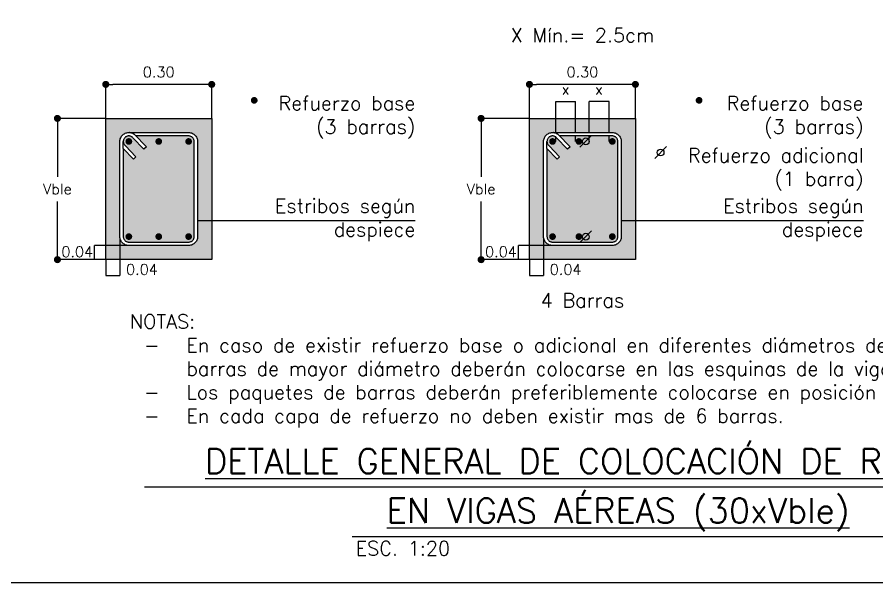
# Model space of a CAD drawing. Header units: millimetres. Extents: x -42 to 124, y -10 to 43.
# Drawn here: x 70.264 to 72.699, y -9.584 to -7.982 of the extents above; entities that cross this region are included whole.
import ezdxf
from ezdxf.enums import TextEntityAlignment as Align

# ---------------------------------------------------------------- set-up
doc = ezdxf.new("R2010")
doc.units = ezdxf.units.MM
doc.header["$LTSCALE"] = 0.01
doc.header["$PDMODE"] = 3
for name, color, linetype in [('FC_BORDES', 4, 'Continuous'), ('FC_COTAS', 1, 'Continuous'), ('FC_COTAS @ 20', 1, 'Continuous'), ('FC_HATCH 254', 254, 'Continuous'), ('FC_R-200', 5, 'Continuous'), ('FC_R-80', 11, 'Continuous'), ('FC_R-80 @ 20', 11, 'Continuous'), ('FC_REFUERZO 2', 1, 'Continuous')]:
    doc.layers.add(name, color=color, linetype=linetype)
doc.layers.add('FC_HOJA', color=230, linetype='Continuous', plot=False)
doc.styles.add('FC_TEXT', font='romans.shx', dxfattribs={"height": 0.002})
doc.styles.add('FC_TEXT1', font='romans.shx')
doc.dimstyles.new('FC_COTAS', dxfattribs={"dimtxt": 0.0015, "dimasz": 0.001, "dimexe": 0, "dimexo": 0, "dimgap": 0.001, "dimtad": 1, "dimtih": 1, "dimtoh": 1, "dimzin": 0, "dimdsep": 46, "dimtxsty": 'FC_TEXT1', "dimblk": 'DOT', "dimcen": 0.09, "dimclrd": 256, "dimclre": 256, "dimclrt": 256, "dimadec": 0, "dimazin": 0, "dimtfac": 1, "dimtix": 1, "dimtmove": 2, "dimatfit": 3, "dimfxl": 1.002, "dimtolj": 1, "dimtzin": 0, "dimlwd": -1, "dimarcsym": 0})
doc.dimstyles.new('FC_COTAS$7', dxfattribs={"dimtxt": 0.002, "dimasz": 0.002, "dimexe": 0, "dimexo": 0, "dimgap": 0.000375, "dimtad": 2, "dimtih": 1, "dimtoh": 1, "dimzin": 0, "dimdsep": 46, "dimtxsty": 'FC_TEXT1', "dimblk": 'DOT', "dimcen": 0.09, "dimclrd": 256, "dimclre": 256, "dimclrt": 11, "dimadec": 0, "dimazin": 0, "dimtfac": 1, "dimtix": 1, "dimtmove": 2, "dimatfit": 3, "dimfxl": 1.002, "dimtolj": 1, "dimtzin": 0, "dimlwd": -1, "dimarcsym": 0})

# ---------------------------------------------------------------- blocks, each defined once
blk = doc.blocks.new('*U70')
at = {"layer": 'FC_R-200', "color": 4, "ltscale": 1.5}
for points in [[(-0.06706, 0), (0.06706, 0)], [(-0.03769, -0.007), (0.03769, -0.007)]]:
    blk.add_lwpolyline(points, dxfattribs=at)
at = {"layer": 'FC_R-200', "ltscale": 1.5, "style": 'FC_TEXT1'}
for tag, p in [('%%UTÍTULO', (0, 0.00366)), ('%%UTÍTULO1', (0, -0.00334))]:
    blk.add_attdef(tag, text='', height=0.0035, dxfattribs=at).set_placement(p, align=Align.MIDDLE_CENTER)
at = {"layer": 'FC_R-80', "ltscale": 1.5, "style": 'FC_TEXT1'}
blk.add_attdef('ESCALA', text='', height=0.002, dxfattribs=at).set_placement((-0.03717, -0.0087), align=Align.MIDDLE_LEFT)
blk = doc.blocks.new('_Dot')
at = {"color": 0, "linetype": 'ByBlock', "lineweight": -2}
blk.add_line((-0.5, 0), (-1, 0), dxfattribs=at)
at = {"color": 0, "linetype": 'ByBlock', "const_width": 0.5}
blk.add_lwpolyline([(-0.25, 0, 1), (0.25, 0, 1)], format="xyb", close=True, dxfattribs=at)
blk = doc.blocks.new('*D286')
at = {"layer": 'Defpoints', "color": 0, "transparency": 16777216}
for p in [(70.5151, -8.172), (70.5151, -8.2684), (70.8151, -8.2684)]:
    blk.add_point(p, dxfattribs=at)
at = {"layer": 'FC_COTAS', "lineweight": -2, "transparency": 16777216}
for p, q in [((70.5151, -8.2684), (70.5151, -8.172)), ((70.8151, -8.2684), (70.8151, -8.172))]:
    blk.add_line(p, q, dxfattribs=at)
at = {"layer": 'FC_COTAS', "transparency": 16777216}
blk.add_line((70.7951, -8.172), (70.5351, -8.172), dxfattribs=at)
at = {"layer": 'FC_COTAS', "transparency": 16777216, "xscale": 0.02, "yscale": 0.02, "zscale": 0.02, "rotation": 180}
blk.add_blockref('_Dot', (70.5151, -8.172), dxfattribs=at)
at = {"layer": 'FC_COTAS', "transparency": 16777216, "xscale": 0.02, "yscale": 0.02, "zscale": 0.02}
blk.add_blockref('_Dot', (70.8151, -8.172), dxfattribs=at)
at = {"layer": 'FC_COTAS', "transparency": 16777216, "insert": (70.6651, -8.137), "char_height": 0.03, "attachment_point": 5, "style": 'FC_TEXT1'}
blk.add_mtext('\\A1;0.30 ', dxfattribs=at)
blk = doc.blocks.new('*D288')
at = {"layer": 'Defpoints', "color": 0, "transparency": 16777216}
for p in [(70.4836, -8.6284), (70.5804, -8.6284), (70.5151, -8.6684)]:
    blk.add_point(p, dxfattribs=at)
at = {"layer": 'FC_COTAS', "lineweight": -2, "transparency": 16777216}
for p, q in [((70.5804, -8.6284), (70.4836, -8.6284)), ((70.5151, -8.6684), (70.4836, -8.6684))]:
    blk.add_line(p, q, dxfattribs=at)
at = {"layer": 'FC_COTAS', "transparency": 16777216}
blk.add_line((70.4836, -8.6684), (70.4836, -8.6284), dxfattribs=at)
at = {"layer": 'FC_COTAS', "transparency": 16777216, "insert": (70.4343, -8.646), "char_height": 0.03, "attachment_point": 5, "style": 'FC_TEXT1'}
blk.add_mtext('\\A1;0.04', dxfattribs=at)
blk = doc.blocks.new('*D289')
at = {"layer": 'Defpoints', "color": 0, "transparency": 16777216}
for p in [(71.7151, -8.172), (71.7151, -8.2684), (72.0151, -8.2684)]:
    blk.add_point(p, dxfattribs=at)
at = {"layer": 'FC_COTAS', "lineweight": -2, "transparency": 16777216}
for p, q in [((71.7151, -8.2684), (71.7151, -8.172)), ((72.0151, -8.2684), (72.0151, -8.172))]:
    blk.add_line(p, q, dxfattribs=at)
at = {"layer": 'FC_COTAS', "transparency": 16777216}
blk.add_line((71.9951, -8.172), (71.7351, -8.172), dxfattribs=at)
at = {"layer": 'FC_COTAS', "transparency": 16777216, "xscale": 0.02, "yscale": 0.02, "zscale": 0.02, "rotation": 180}
blk.add_blockref('_Dot', (71.7151, -8.172), dxfattribs=at)
at = {"layer": 'FC_COTAS', "transparency": 16777216, "xscale": 0.02, "yscale": 0.02, "zscale": 0.02}
blk.add_blockref('_Dot', (72.0151, -8.172), dxfattribs=at)
at = {"layer": 'FC_COTAS', "transparency": 16777216, "insert": (71.8651, -8.137), "char_height": 0.03, "attachment_point": 5, "style": 'FC_TEXT1'}
blk.add_mtext('\\A1;0.30 ', dxfattribs=at)
blk = doc.blocks.new('*D290')
at = {"layer": 'Defpoints', "color": 0, "transparency": 16777216}
for p in [(71.5782, -8.2684), (71.7151, -8.2684), (71.7151, -8.6684)]:
    blk.add_point(p, dxfattribs=at)
at = {"layer": 'FC_COTAS', "lineweight": -2, "transparency": 16777216}
for p, q in [((71.7151, -8.2684), (71.5782, -8.2684)), ((71.7151, -8.6684), (71.5782, -8.6684))]:
    blk.add_line(p, q, dxfattribs=at)
at = {"layer": 'FC_COTAS', "transparency": 16777216}
for p, q in [((71.5782, -8.2884), (71.5782, -8.4334)), ((71.5782, -8.6484), (71.5782, -8.5034))]:
    blk.add_line(p, q, dxfattribs=at)
at = {"layer": 'FC_COTAS', "transparency": 16777216, "xscale": 0.02, "yscale": 0.02, "zscale": 0.02}
for p, rotation in [((71.5782, -8.2684), 90), ((71.5782, -8.6684), 270)]:
    blk.add_blockref('_Dot', p, dxfattribs=dict(at, rotation=rotation))
at = {"layer": 'FC_COTAS', "transparency": 16777216, "insert": (71.5782, -8.4684), "char_height": 0.03, "attachment_point": 5, "style": 'FC_TEXT1'}
blk.add_mtext('\\A1;Vble', dxfattribs=at)
blk = doc.blocks.new('*D291')
at = {"layer": 'Defpoints', "color": 0, "transparency": 16777216}
for p in [(71.8457, -8.2207), (71.7896, -8.3337), (71.8457, -8.3335)]:
    blk.add_point(p, dxfattribs=at)
at = {"layer": 'FC_COTAS', "lineweight": -2, "transparency": 16777216}
for p, q in [((71.7896, -8.3337), (71.7896, -8.2207)), ((71.8457, -8.3335), (71.8457, -8.2207))]:
    blk.add_line(p, q, dxfattribs=at)
at = {"layer": 'FC_COTAS', "transparency": 16777216}
blk.add_line((71.7896, -8.2207), (71.8457, -8.2207), dxfattribs=at)
at = {"layer": 'FC_COTAS', "transparency": 16777216, "insert": (71.8177, -8.1857), "char_height": 0.03, "attachment_point": 5, "style": 'FC_TEXT1'}
blk.add_mtext('\\A1;x', dxfattribs=at)
blk = doc.blocks.new('*D292')
at = {"layer": 'Defpoints', "color": 0, "transparency": 16777216}
for p in [(71.6836, -8.6284), (71.7804, -8.6284), (71.7151, -8.6684)]:
    blk.add_point(p, dxfattribs=at)
at = {"layer": 'FC_COTAS', "lineweight": -2, "transparency": 16777216}
for p, q in [((71.7804, -8.6284), (71.6836, -8.6284)), ((71.7151, -8.6684), (71.6836, -8.6684))]:
    blk.add_line(p, q, dxfattribs=at)
at = {"layer": 'FC_COTAS', "transparency": 16777216}
blk.add_line((71.6836, -8.6684), (71.6836, -8.6284), dxfattribs=at)
at = {"layer": 'FC_COTAS', "transparency": 16777216, "insert": (71.6343, -8.646), "char_height": 0.03, "attachment_point": 5, "style": 'FC_TEXT1'}
blk.add_mtext('\\A1;0.04', dxfattribs=at)
blk = doc.blocks.new('*D293')
at = {"layer": 'Defpoints', "color": 0, "transparency": 16777216}
for p in [(71.7551, -8.6031), (71.7151, -8.6684), (71.7551, -8.7133)]:
    blk.add_point(p, dxfattribs=at)
at = {"layer": 'FC_COTAS', "lineweight": -2, "transparency": 16777216}
for p, q in [((71.7551, -8.6031), (71.7551, -8.7133)), ((71.7151, -8.6684), (71.7151, -8.7133))]:
    blk.add_line(p, q, dxfattribs=at)
at = {"layer": 'FC_COTAS', "transparency": 16777216}
blk.add_line((71.7151, -8.7133), (71.7551, -8.7133), dxfattribs=at)
at = {"layer": 'FC_COTAS', "transparency": 16777216, "insert": (71.8175, -8.6961), "char_height": 0.03, "attachment_point": 5, "style": 'FC_TEXT1'}
blk.add_mtext('\\A1;0.04', dxfattribs=at)
blk = doc.blocks.new('*D294')
at = {"layer": 'Defpoints', "color": 0, "transparency": 16777216}
for p in [(71.8842, -8.2207), (71.8842, -8.3334), (71.9406, -8.3337)]:
    blk.add_point(p, dxfattribs=at)
at = {"layer": 'FC_COTAS', "lineweight": -2, "transparency": 16777216}
for p, q in [((71.8842, -8.3334), (71.8842, -8.2207)), ((71.9406, -8.3337), (71.9406, -8.2207))]:
    blk.add_line(p, q, dxfattribs=at)
at = {"layer": 'FC_COTAS', "transparency": 16777216}
blk.add_line((71.9406, -8.2207), (71.8842, -8.2207), dxfattribs=at)
at = {"layer": 'FC_COTAS', "transparency": 16777216, "insert": (71.9124, -8.1857), "char_height": 0.03, "attachment_point": 5, "style": 'FC_TEXT1'}
blk.add_mtext('\\A1;x', dxfattribs=at)
blk = doc.blocks.new('*D313')
at = {"layer": 'Defpoints', "color": 0, "transparency": 16777216}
for p in [(70.3782, -8.2684), (70.5151, -8.2684), (70.5151, -8.6684)]:
    blk.add_point(p, dxfattribs=at)
at = {"layer": 'FC_COTAS', "lineweight": -2, "transparency": 16777216}
for p, q in [((70.5151, -8.2684), (70.3782, -8.2684)), ((70.5151, -8.6684), (70.3782, -8.6684))]:
    blk.add_line(p, q, dxfattribs=at)
at = {"layer": 'FC_COTAS', "transparency": 16777216}
for p, q in [((70.3782, -8.2884), (70.3782, -8.4334)), ((70.3782, -8.6484), (70.3782, -8.5034))]:
    blk.add_line(p, q, dxfattribs=at)
at = {"layer": 'FC_COTAS', "transparency": 16777216, "xscale": 0.02, "yscale": 0.02, "zscale": 0.02}
for p, rotation in [((70.3782, -8.2684), 90), ((70.3782, -8.6684), 270)]:
    blk.add_blockref('_Dot', p, dxfattribs=dict(at, rotation=rotation))
at = {"layer": 'FC_COTAS', "transparency": 16777216, "insert": (70.3782, -8.4684), "char_height": 0.03, "attachment_point": 5, "style": 'FC_TEXT1'}
blk.add_mtext('\\A1;Vble', dxfattribs=at)
blk = doc.blocks.new('*D314')
at = {"layer": 'Defpoints', "color": 0, "transparency": 16777216}
for p in [(70.5551, -8.6031), (70.5151, -8.6684), (70.5551, -8.7133)]:
    blk.add_point(p, dxfattribs=at)
at = {"layer": 'FC_COTAS', "lineweight": -2, "transparency": 16777216}
for p, q in [((70.5551, -8.6031), (70.5551, -8.7133)), ((70.5151, -8.6684), (70.5151, -8.7133))]:
    blk.add_line(p, q, dxfattribs=at)
at = {"layer": 'FC_COTAS', "transparency": 16777216}
blk.add_line((70.5151, -8.7133), (70.5551, -8.7133), dxfattribs=at)
at = {"layer": 'FC_COTAS', "transparency": 16777216, "insert": (70.6175, -8.6961), "char_height": 0.03, "attachment_point": 5, "style": 'FC_TEXT1'}
blk.add_mtext('\\A1;0.04', dxfattribs=at)
blk = doc.blocks.new('*U80')
at = {"color": 0, "ltscale": 1.5}
blk.add_lwpolyline([(-0.0648, -0.0096), (-0.0648, -0.0096)], dxfattribs=at)
blk.add_wipeout([(-0.0828, 0), (0.0847, 0), (0.0873, -0.0001), (0.0899, -0.0006), (0.0925, -0.0012), (0.095, -0.0022), (0.0973, -0.0034), (0.0996, -0.0048), (0.1016, -0.0065), (0.1035, -0.0084), (0.1052, -0.0104), (0.1066, -0.0127), (0.1078, -0.015), (0.1088, -0.0175), (0.1094, -0.0201), (0.1099, -0.0227), (0.11, -0.0253), (0.11, -0.2947), (0.1099, -0.2973), (0.1094, -0.2999), (0.1088, -0.3025), (0.1078, -0.305), (0.1066, -0.3073), (0.1052, -0.3096), (0.1035, -0.3116), (0.1016, -0.3135), (0.0996, -0.3152), (0.0973, -0.3166), (0.095, -0.3178), (0.0925, -0.3188), (0.0899, -0.3194), (0.0873, -0.3199), (0.0847, -0.32), (-0.0847, -0.32), (-0.0873, -0.3199), (-0.0899, -0.3194), (-0.0925, -0.3188), (-0.095, -0.3178), (-0.0973, -0.3166), (-0.0996, -0.3152), (-0.1016, -0.3135), (-0.1035, -0.3116), (-0.1052, -0.3096), (-0.1066, -0.3073), (-0.1078, -0.305), (-0.1088, -0.3025), (-0.1094, -0.2999), (-0.1099, -0.2973), (-0.11, -0.2947), (-0.11, -0.0253), (-0.1099, -0.0227), (-0.1094, -0.0201), (-0.1088, -0.0175), (-0.1078, -0.015), (-0.1066, -0.0127), (-0.1052, -0.0104), (-0.1035, -0.0084), (-0.1016, -0.0065), (-0.0996, -0.0048), (-0.0973, -0.0034), (-0.095, -0.0022), (-0.0925, -0.0012), (-0.0899, -0.0006), (-0.0873, -0.0001), (-0.0847, 0), (-0.082, -0.0001), (-0.0794, -0.0006), (-0.0768, -0.0012), (-0.0744, -0.0022), (-0.072, -0.0034), (-0.0698, -0.0048), (-0.0684, -0.006), (-0.035, -0.0403), (-0.0418, -0.047), (-0.073, -0.0148), (-0.0741, -0.0137), (-0.0754, -0.0126), (-0.0768, -0.0117), (-0.0783, -0.011), (-0.0798, -0.0104), (-0.0814, -0.01), (-0.083, -0.0097), (-0.0847, -0.0096), (-0.0863, -0.0097), (-0.0879, -0.01), (-0.0895, -0.0104), (-0.0911, -0.011), (-0.0925, -0.0117), (-0.0939, -0.0126), (-0.0952, -0.0137), (-0.0963, -0.0148), (-0.0974, -0.0161), (-0.0983, -0.0175), (-0.099, -0.0189), (-0.0996, -0.0205), (-0.1, -0.0221), (-0.1003, -0.0237), (-0.1004, -0.0253), (-0.1003, -0.027), (-0.1, -0.0286), (-0.0996, -0.0302), (-0.099, -0.0317), (-0.0983, -0.0332), (-0.0974, -0.0346), (-0.0963, -0.0359), (-0.0952, -0.037), (-0.0941, -0.0379), (-0.0645, -0.0691), (-0.0715, -0.0757), (-0.1004, -0.0452), (-0.1004, -0.2947), (-0.1003, -0.2963), (-0.1, -0.2979), (-0.0996, -0.2995), (-0.099, -0.3011), (-0.0983, -0.3025), (-0.0974, -0.3039), (-0.0963, -0.3052), (-0.0952, -0.3063), (-0.0939, -0.3074), (-0.0925, -0.3083), (-0.0911, -0.309), (-0.0895, -0.3096), (-0.0879, -0.31), (-0.0863, -0.3103), (-0.0847, -0.3104), (0.0847, -0.3104), (0.0863, -0.3103), (0.0879, -0.31), (0.0895, -0.3096), (0.0911, -0.309), (0.0925, -0.3083), (0.0939, -0.3074), (0.0952, -0.3063), (0.0963, -0.3052), (0.0974, -0.3039), (0.0983, -0.3025), (0.099, -0.3011), (0.0996, -0.2995), (0.1, -0.2979), (0.1003, -0.2963), (0.1004, -0.2947), (0.1004, -0.0253), (0.1003, -0.0237), (0.1, -0.0221), (0.0996, -0.0205), (0.099, -0.0189), (0.0983, -0.0175), (0.0974, -0.0161), (0.0963, -0.0148), (0.0952, -0.0137), (0.0939, -0.0126), (0.0925, -0.0117), (0.0911, -0.011), (0.0895, -0.0104), (0.0879, -0.01), (0.0863, -0.0097), (0.0857, -0.0097), (-0.0646, -0.0097), (-0.0683, -0.0059), (-0.0697, -0.0048), (-0.0719, -0.0033), (-0.0743, -0.0021), (-0.0768, -0.0011), (-0.0794, -0.0005), (-0.082, 0)], dxfattribs=at)
blk.add_lwpolyline([(-0.0828, 0), (0.0847, 0), (0.0873, -0.0001), (0.0899, -0.0006), (0.0925, -0.0012), (0.095, -0.0022), (0.0973, -0.0034), (0.0996, -0.0048), (0.1016, -0.0065), (0.1035, -0.0084), (0.1052, -0.0104), (0.1066, -0.0127), (0.1078, -0.015), (0.1088, -0.0175), (0.1094, -0.0201), (0.1099, -0.0227), (0.11, -0.0253), (0.11, -0.2947), (0.1099, -0.2973), (0.1094, -0.2999), (0.1088, -0.3025), (0.1078, -0.305), (0.1066, -0.3073), (0.1052, -0.3096), (0.1035, -0.3116), (0.1016, -0.3135), (0.0996, -0.3152), (0.0973, -0.3166), (0.095, -0.3178), (0.0925, -0.3188), (0.0899, -0.3194), (0.0873, -0.3199), (0.0847, -0.32), (-0.0847, -0.32), (-0.0873, -0.3199), (-0.0899, -0.3194), (-0.0925, -0.3188), (-0.095, -0.3178), (-0.0973, -0.3166), (-0.0996, -0.3152), (-0.1016, -0.3135), (-0.1035, -0.3116), (-0.1052, -0.3096), (-0.1066, -0.3073), (-0.1078, -0.305), (-0.1088, -0.3025), (-0.1094, -0.2999), (-0.1099, -0.2973), (-0.11, -0.2947), (-0.11, -0.0253), (-0.1099, -0.0227), (-0.1094, -0.0201), (-0.1088, -0.0175), (-0.1078, -0.015), (-0.1066, -0.0127), (-0.1052, -0.0104), (-0.1035, -0.0084), (-0.1016, -0.0065), (-0.0996, -0.0048), (-0.0973, -0.0034), (-0.095, -0.0022), (-0.0925, -0.0012), (-0.0899, -0.0006), (-0.0873, -0.0001), (-0.0847, 0), (-0.082, -0.0001), (-0.0794, -0.0006), (-0.0768, -0.0012), (-0.0744, -0.0022), (-0.072, -0.0034), (-0.0698, -0.0048), (-0.0684, -0.006), (-0.035, -0.0403), (-0.0418, -0.047), (-0.073, -0.0148), (-0.0741, -0.0137), (-0.0754, -0.0126), (-0.0768, -0.0117), (-0.0783, -0.011), (-0.0798, -0.0104), (-0.0814, -0.01), (-0.083, -0.0097), (-0.0847, -0.0096), (-0.0863, -0.0097), (-0.0879, -0.01), (-0.0895, -0.0104), (-0.0911, -0.011), (-0.0925, -0.0117), (-0.0939, -0.0126), (-0.0952, -0.0137), (-0.0963, -0.0148), (-0.0974, -0.0161), (-0.0983, -0.0175), (-0.099, -0.0189), (-0.0996, -0.0205), (-0.1, -0.0221), (-0.1003, -0.0237), (-0.1004, -0.0253), (-0.1003, -0.027), (-0.1, -0.0286), (-0.0996, -0.0302), (-0.099, -0.0317), (-0.0983, -0.0332), (-0.0974, -0.0346), (-0.0963, -0.0359), (-0.0952, -0.037), (-0.0941, -0.0379), (-0.0645, -0.0691), (-0.0715, -0.0757), (-0.1004, -0.0452), (-0.1004, -0.2947), (-0.1003, -0.2963), (-0.1, -0.2979), (-0.0996, -0.2995), (-0.099, -0.3011), (-0.0983, -0.3025), (-0.0974, -0.3039), (-0.0963, -0.3052), (-0.0952, -0.3063), (-0.0939, -0.3074), (-0.0925, -0.3083), (-0.0911, -0.309), (-0.0895, -0.3096), (-0.0879, -0.31), (-0.0863, -0.3103), (-0.0847, -0.3104), (0.0847, -0.3104), (0.0863, -0.3103), (0.0879, -0.31), (0.0895, -0.3096), (0.0911, -0.309), (0.0925, -0.3083), (0.0939, -0.3074), (0.0952, -0.3063), (0.0963, -0.3052), (0.0974, -0.3039), (0.0983, -0.3025), (0.099, -0.3011), (0.0996, -0.2995), (0.1, -0.2979), (0.1003, -0.2963), (0.1004, -0.2947), (0.1004, -0.0253), (0.1003, -0.0237), (0.1, -0.0221), (0.0996, -0.0205), (0.099, -0.0189), (0.0983, -0.0175), (0.0974, -0.0161), (0.0963, -0.0148), (0.0952, -0.0137), (0.0939, -0.0126), (0.0925, -0.0117), (0.0911, -0.011), (0.0895, -0.0104), (0.0879, -0.01), (0.0863, -0.0097), (0.0857, -0.0097), (-0.0646, -0.0097), (-0.0683, -0.0059), (-0.0697, -0.0048), (-0.0719, -0.0033), (-0.0743, -0.0021), (-0.0768, -0.0011), (-0.0794, -0.0005), (-0.082, 0)], close=True, dxfattribs=at)
blk.add_lwpolyline([(-0.1004, -0.0452), (-0.1004, -0.0253)], dxfattribs=at)
blk = doc.blocks.new('*U81')
at = {"color": 0, "ltscale": 1.5}
blk.add_lwpolyline([(-0.0648, -0.0096), (-0.0648, -0.0096)], dxfattribs=at)
blk.add_wipeout([(-0.0828, 0), (0.0847, 0), (0.0873, -0.0001), (0.0899, -0.0006), (0.0925, -0.0012), (0.095, -0.0022), (0.0973, -0.0034), (0.0996, -0.0048), (0.1016, -0.0065), (0.1035, -0.0084), (0.1052, -0.0104), (0.1066, -0.0127), (0.1078, -0.015), (0.1088, -0.0175), (0.1094, -0.0201), (0.1099, -0.0227), (0.11, -0.0253), (0.11, -0.2947), (0.1099, -0.2973), (0.1094, -0.2999), (0.1088, -0.3025), (0.1078, -0.305), (0.1066, -0.3073), (0.1052, -0.3096), (0.1035, -0.3116), (0.1016, -0.3135), (0.0996, -0.3152), (0.0973, -0.3166), (0.095, -0.3178), (0.0925, -0.3188), (0.0899, -0.3194), (0.0873, -0.3199), (0.0847, -0.32), (-0.0847, -0.32), (-0.0873, -0.3199), (-0.0899, -0.3194), (-0.0925, -0.3188), (-0.095, -0.3178), (-0.0973, -0.3166), (-0.0996, -0.3152), (-0.1016, -0.3135), (-0.1035, -0.3116), (-0.1052, -0.3096), (-0.1066, -0.3073), (-0.1078, -0.305), (-0.1088, -0.3025), (-0.1094, -0.2999), (-0.1099, -0.2973), (-0.11, -0.2947), (-0.11, -0.0253), (-0.1099, -0.0227), (-0.1094, -0.0201), (-0.1088, -0.0175), (-0.1078, -0.015), (-0.1066, -0.0127), (-0.1052, -0.0104), (-0.1035, -0.0084), (-0.1016, -0.0065), (-0.0996, -0.0048), (-0.0973, -0.0034), (-0.095, -0.0022), (-0.0925, -0.0012), (-0.0899, -0.0006), (-0.0873, -0.0001), (-0.0847, 0), (-0.082, -0.0001), (-0.0794, -0.0006), (-0.0768, -0.0012), (-0.0744, -0.0022), (-0.072, -0.0034), (-0.0698, -0.0048), (-0.0684, -0.006), (-0.035, -0.0403), (-0.0418, -0.047), (-0.073, -0.0148), (-0.0741, -0.0137), (-0.0754, -0.0126), (-0.0768, -0.0117), (-0.0783, -0.011), (-0.0798, -0.0104), (-0.0814, -0.01), (-0.083, -0.0097), (-0.0847, -0.0096), (-0.0863, -0.0097), (-0.0879, -0.01), (-0.0895, -0.0104), (-0.0911, -0.011), (-0.0925, -0.0117), (-0.0939, -0.0126), (-0.0952, -0.0137), (-0.0963, -0.0148), (-0.0974, -0.0161), (-0.0983, -0.0175), (-0.099, -0.0189), (-0.0996, -0.0205), (-0.1, -0.0221), (-0.1003, -0.0237), (-0.1004, -0.0253), (-0.1003, -0.027), (-0.1, -0.0286), (-0.0996, -0.0302), (-0.099, -0.0317), (-0.0983, -0.0332), (-0.0974, -0.0346), (-0.0963, -0.0359), (-0.0952, -0.037), (-0.0941, -0.0379), (-0.0645, -0.0691), (-0.0715, -0.0757), (-0.1004, -0.0452), (-0.1004, -0.2947), (-0.1003, -0.2963), (-0.1, -0.2979), (-0.0996, -0.2995), (-0.099, -0.3011), (-0.0983, -0.3025), (-0.0974, -0.3039), (-0.0963, -0.3052), (-0.0952, -0.3063), (-0.0939, -0.3074), (-0.0925, -0.3083), (-0.0911, -0.309), (-0.0895, -0.3096), (-0.0879, -0.31), (-0.0863, -0.3103), (-0.0847, -0.3104), (0.0847, -0.3104), (0.0863, -0.3103), (0.0879, -0.31), (0.0895, -0.3096), (0.0911, -0.309), (0.0925, -0.3083), (0.0939, -0.3074), (0.0952, -0.3063), (0.0963, -0.3052), (0.0974, -0.3039), (0.0983, -0.3025), (0.099, -0.3011), (0.0996, -0.2995), (0.1, -0.2979), (0.1003, -0.2963), (0.1004, -0.2947), (0.1004, -0.0253), (0.1003, -0.0237), (0.1, -0.0221), (0.0996, -0.0205), (0.099, -0.0189), (0.0983, -0.0175), (0.0974, -0.0161), (0.0963, -0.0148), (0.0952, -0.0137), (0.0939, -0.0126), (0.0925, -0.0117), (0.0911, -0.011), (0.0895, -0.0104), (0.0879, -0.01), (0.0863, -0.0097), (0.0857, -0.0097), (-0.0646, -0.0097), (-0.0683, -0.0059), (-0.0697, -0.0048), (-0.0719, -0.0033), (-0.0743, -0.0021), (-0.0768, -0.0011), (-0.0794, -0.0005), (-0.082, 0)], dxfattribs=at)
blk.add_lwpolyline([(-0.0828, 0), (0.0847, 0), (0.0873, -0.0001), (0.0899, -0.0006), (0.0925, -0.0012), (0.095, -0.0022), (0.0973, -0.0034), (0.0996, -0.0048), (0.1016, -0.0065), (0.1035, -0.0084), (0.1052, -0.0104), (0.1066, -0.0127), (0.1078, -0.015), (0.1088, -0.0175), (0.1094, -0.0201), (0.1099, -0.0227), (0.11, -0.0253), (0.11, -0.2947), (0.1099, -0.2973), (0.1094, -0.2999), (0.1088, -0.3025), (0.1078, -0.305), (0.1066, -0.3073), (0.1052, -0.3096), (0.1035, -0.3116), (0.1016, -0.3135), (0.0996, -0.3152), (0.0973, -0.3166), (0.095, -0.3178), (0.0925, -0.3188), (0.0899, -0.3194), (0.0873, -0.3199), (0.0847, -0.32), (-0.0847, -0.32), (-0.0873, -0.3199), (-0.0899, -0.3194), (-0.0925, -0.3188), (-0.095, -0.3178), (-0.0973, -0.3166), (-0.0996, -0.3152), (-0.1016, -0.3135), (-0.1035, -0.3116), (-0.1052, -0.3096), (-0.1066, -0.3073), (-0.1078, -0.305), (-0.1088, -0.3025), (-0.1094, -0.2999), (-0.1099, -0.2973), (-0.11, -0.2947), (-0.11, -0.0253), (-0.1099, -0.0227), (-0.1094, -0.0201), (-0.1088, -0.0175), (-0.1078, -0.015), (-0.1066, -0.0127), (-0.1052, -0.0104), (-0.1035, -0.0084), (-0.1016, -0.0065), (-0.0996, -0.0048), (-0.0973, -0.0034), (-0.095, -0.0022), (-0.0925, -0.0012), (-0.0899, -0.0006), (-0.0873, -0.0001), (-0.0847, 0), (-0.082, -0.0001), (-0.0794, -0.0006), (-0.0768, -0.0012), (-0.0744, -0.0022), (-0.072, -0.0034), (-0.0698, -0.0048), (-0.0684, -0.006), (-0.035, -0.0403), (-0.0418, -0.047), (-0.073, -0.0148), (-0.0741, -0.0137), (-0.0754, -0.0126), (-0.0768, -0.0117), (-0.0783, -0.011), (-0.0798, -0.0104), (-0.0814, -0.01), (-0.083, -0.0097), (-0.0847, -0.0096), (-0.0863, -0.0097), (-0.0879, -0.01), (-0.0895, -0.0104), (-0.0911, -0.011), (-0.0925, -0.0117), (-0.0939, -0.0126), (-0.0952, -0.0137), (-0.0963, -0.0148), (-0.0974, -0.0161), (-0.0983, -0.0175), (-0.099, -0.0189), (-0.0996, -0.0205), (-0.1, -0.0221), (-0.1003, -0.0237), (-0.1004, -0.0253), (-0.1003, -0.027), (-0.1, -0.0286), (-0.0996, -0.0302), (-0.099, -0.0317), (-0.0983, -0.0332), (-0.0974, -0.0346), (-0.0963, -0.0359), (-0.0952, -0.037), (-0.0941, -0.0379), (-0.0645, -0.0691), (-0.0715, -0.0757), (-0.1004, -0.0452), (-0.1004, -0.2947), (-0.1003, -0.2963), (-0.1, -0.2979), (-0.0996, -0.2995), (-0.099, -0.3011), (-0.0983, -0.3025), (-0.0974, -0.3039), (-0.0963, -0.3052), (-0.0952, -0.3063), (-0.0939, -0.3074), (-0.0925, -0.3083), (-0.0911, -0.309), (-0.0895, -0.3096), (-0.0879, -0.31), (-0.0863, -0.3103), (-0.0847, -0.3104), (0.0847, -0.3104), (0.0863, -0.3103), (0.0879, -0.31), (0.0895, -0.3096), (0.0911, -0.309), (0.0925, -0.3083), (0.0939, -0.3074), (0.0952, -0.3063), (0.0963, -0.3052), (0.0974, -0.3039), (0.0983, -0.3025), (0.099, -0.3011), (0.0996, -0.2995), (0.1, -0.2979), (0.1003, -0.2963), (0.1004, -0.2947), (0.1004, -0.0253), (0.1003, -0.0237), (0.1, -0.0221), (0.0996, -0.0205), (0.099, -0.0189), (0.0983, -0.0175), (0.0974, -0.0161), (0.0963, -0.0148), (0.0952, -0.0137), (0.0939, -0.0126), (0.0925, -0.0117), (0.0911, -0.011), (0.0895, -0.0104), (0.0879, -0.01), (0.0863, -0.0097), (0.0857, -0.0097), (-0.0646, -0.0097), (-0.0683, -0.0059), (-0.0697, -0.0048), (-0.0719, -0.0033), (-0.0743, -0.0021), (-0.0768, -0.0011), (-0.0794, -0.0005), (-0.082, 0)], close=True, dxfattribs=at)
blk.add_lwpolyline([(-0.1004, -0.0452), (-0.1004, -0.0253)], dxfattribs=at)

msp = doc.modelspace()

# ---------------------------------------------------------------- hatches: boundary and pattern name
at = {"layer": 'FC_HATCH 254'}
h = msp.add_hatch(color=256, dxfattribs=at)
h.dxf.hatch_style = 1
h.paths.add_polyline_path([(70.5151, -8.6684), (70.5151, -8.2684), (70.8151, -8.2684), (70.8151, -8.6684)])
h = msp.add_hatch(color=256, dxfattribs=at)
h.dxf.hatch_style = 1
h.paths.add_polyline_path([(71.7151, -8.6684), (71.7151, -8.2684), (72.0151, -8.2684), (72.0151, -8.6684)])

# ---------------------------------------------------------------- linework, layer by layer
at = {"layer": 'FC_BORDES'}
for points in [[(70.5151, -8.6684), (70.5151, -8.2684), (70.8151, -8.2684), (70.8151, -8.6684)], [(71.7151, -8.6684), (71.7151, -8.2684), (72.0151, -8.2684), (72.0151, -8.6684)]]:
    msp.add_lwpolyline(points, close=True, dxfattribs=at)
at = {"layer": 'FC_HOJA', "ltscale": 0.6}
msp.add_lwpolyline([(68.8865, -6.9787), (75.5098, -6.9787), (75.5098, -9.5837), (68.8865, -9.5837)], close=True, dxfattribs=at)
at = {"layer": 'FC_REFUERZO 2', "ltscale": 0.35}
for p, q in [((71.8912, -8.3169), (71.8581, -8.35)), ((72.1032, -8.3484), (72.07, -8.3816)), ((71.8581, -8.6199), (71.8912, -8.5868))]:
    msp.add_line(p, q, dxfattribs=at)
at = {"layer": 'FC_REFUERZO 2', "const_width": 0.0095}
for points in [[(70.9309, -8.2172, 1), (70.9404, -8.2172, 1)], [(72.1907, -8.2172, 1), (72.2002, -8.2172, 1)], [(70.5852, -8.3337, -1), (70.5757, -8.3337, -1)], [(70.6699, -8.3337, -1), (70.6604, -8.3337, -1)], [(70.745, -8.3337, 1), (70.7545, -8.3337, 1)], [(71.7852, -8.3337, -1), (71.7757, -8.3337, -1)], [(71.8599, -8.3337, -1), (71.8504, -8.3337, -1)], [(71.945, -8.3337, 1), (71.9545, -8.3337, 1)], [(70.5852, -8.6031, 1), (70.5757, -8.6031, 1)], [(70.6699, -8.6031, 1), (70.6604, -8.6031, 1)], [(70.745, -8.6031, -1), (70.7545, -8.6031, -1)], [(71.7852, -8.6031, 1), (71.7757, -8.6031, 1)], [(71.8599, -8.6031, 1), (71.8504, -8.6031, 1)], [(71.945, -8.6031, -1), (71.9545, -8.6031, -1)]]:
    msp.add_lwpolyline(points, format="xyb", close=True, dxfattribs=at)
at = {"layer": 'FC_REFUERZO 2'}
for centre in [(71.8746, -8.3334), (72.0866, -8.365), (71.8746, -8.6034)]:
    msp.add_circle(centre, 0.00954, dxfattribs=at)

# ---------------------------------------------------------------- block references
at = {"layer": 'FC_R-200', "xscale": 20, "yscale": 20, "zscale": 20}
msp.add_blockref('*U70', (71.9663, -9.3122), dxfattribs=at).add_auto_attribs({'%%UTÍTULO': '%%UDETALLE GENERAL DE COLOCACIÓN DE REFUERZO', '%%UTÍTULO1': '%%UEN VIGAS AÉREAS (30xVble)', 'ESCALA': 'ESC. 1:20'})

# ---------------------------------------------------------------- texts
at = {"layer": 'FC_COTAS @ 20', "color": 11, "char_height": 0.04, "attachment_point": 9, "style": 'FC_TEXT1'}
for insert in [(71.3918, -8.6162), (72.6611, -8.6162)]:
    msp.add_mtext('Estribos según\\Pdespiece', dxfattribs=dict(at, insert=insert))
at = {"layer": 'FC_R-80 @ 20', "color": 11, "insert": (71.8651, -8.0529), "char_height": 0.04, "attachment_point": 8, "style": 'FC_TEXT1'}
msp.add_mtext('X Mín.= 2.5cm', dxfattribs=at)
at = {"layer": 'FC_R-80 @ 20', "char_height": 0.04, "attachment_point": 9, "style": 'FC_TEXT1'}
for s, insert in [('Refuerzo base\\P(3 barras)', (71.3918, -8.325)), ('Refuerzo base\\P(3 barras)', (72.6611, -8.325)), ('Refuerzo adicional\\P(1 barra)', (72.6611, -8.4729))]:
    msp.add_mtext(s, dxfattribs=dict(at, insert=insert))
at = {"layer": 'FC_R-80 @ 20', "char_height": 0.04}
for s, insert, width, attachment_point, style in [('4 Barras', (71.8651, -8.8036), 0.267067, 8, 'FC_TEXT1'), ('NOTAS:\\P\\pi-0.12,l0.16,t0.16;-^IEn caso de existir refuerzo base o adicional en diferentes diámetros de barra, las barras de mayor diámetro deberán colocarse en las esquinas de la viga.\\P-^ILos paquetes de barras deberán preferiblemente colocarse en posición horizontal.\\P-^IEn cada capa de refuerzo no deben existir mas de 6 barras.', (70.5833, -9.1439), 2.766114, 7, 'FC_TEXT')]:
    msp.add_mtext(s, dxfattribs=dict(at, insert=insert, width=width, attachment_point=attachment_point, style=style))

# ---------------------------------------------------------------- dimensions: what is measured, and where the dimension line sits
at = {"layer": 'FC_COTAS @ 20'}
for base, p1, p2, text, picture, middle in [((70.5151, -8.172), (70.8151, -8.2684), (70.5151, -8.2684), '<> ', '*D286', (70.6651, -8.137)), ((71.7151, -8.172), (72.0151, -8.2684), (71.7151, -8.2684), '<> ', '*D289', (71.8651, -8.137)), ((71.8457, -8.2207), (71.7896, -8.3337), (71.8457, -8.3335), 'x', '*D291', (71.8177, -8.1857))]:
    dim = msp.add_linear_dim(base=base, p1=p1, p2=p2, text=text, dimstyle='FC_COTAS', override={"dimscale": 20, "dimtix": 1, "dimtofl": 1, "dimtmove": 2, "dimatfit": 1}, dxfattribs=at)
    dim.commit()
    dim.dimension.update_dxf_attribs({"geometry": picture, "text_midpoint": middle})
for base, p1, p2, angle, text, picture, middle in [((71.8842, -8.2207), (71.9406, -8.3337), (71.8842, -8.3334), 180, 'x', '*D294', (71.9124, -8.1857)), ((70.3782, -8.2684), (70.5151, -8.6684), (70.5151, -8.2684), 90, 'Vble', '*D313', (70.3782, -8.4684)), ((71.5782, -8.2684), (71.7151, -8.6684), (71.7151, -8.2684), 90, 'Vble', '*D290', (71.5782, -8.4684))]:
    dim = msp.add_linear_dim(base=base, p1=p1, p2=p2, angle=angle, text=text, dimstyle='FC_COTAS', override={"dimscale": 20, "dimtix": 1, "dimtofl": 1, "dimtmove": 2, "dimatfit": 1}, dxfattribs=at)
    dim.commit()
    dim.dimension.update_dxf_attribs({"geometry": picture, "text_midpoint": middle})
for base, p1, p2, picture, middle in [((70.5551, -8.7133), (70.5151, -8.6684), (70.5551, -8.6031), '*D314', (70.6175, -8.6961)), ((71.7551, -8.7133), (71.7151, -8.6684), (71.7551, -8.6031), '*D293', (71.8175, -8.6961))]:
    dim = msp.add_linear_dim(base=base, p1=p1, p2=p2, dimstyle='FC_COTAS', override={"dimscale": 20, "dimtix": 1, "dimtofl": 1, "dimtmove": 2, "dimatfit": 1}, dxfattribs=at)
    dim.commit()
    dim.dimension.update_dxf_attribs({"geometry": picture, "text_midpoint": middle, "dimtype": 128})
for base, p1, p2, picture, middle in [((70.4836, -8.6284), (70.5151, -8.6684), (70.5804, -8.6284), '*D288', (70.4343, -8.646)), ((71.6836, -8.6284), (71.7151, -8.6684), (71.7804, -8.6284), '*D292', (71.6343, -8.646))]:
    dim = msp.add_linear_dim(base=base, p1=p1, p2=p2, angle=90, dimstyle='FC_COTAS', override={"dimscale": 20, "dimtix": 1, "dimtofl": 1, "dimtmove": 2, "dimatfit": 1}, dxfattribs=at)
    dim.commit()
    dim.dimension.update_dxf_attribs({"geometry": picture, "text_midpoint": middle, "dimtype": 128})

# ---------------------------------------------------------------- leaders
at = {"layer": 'FC_COTAS @ 20', "annotation_type": 0, "has_hookline": 1, "hookline_direction": 0, "text_width": 0.4362}
for points in [[(70.7751, -8.5575), (70.9481, -8.5575)], [(71.9751, -8.5575), (72.2174, -8.5575)]]:
    msp.add_leader(points, dimstyle='FC_COTAS$7', override={"dimscale": 20, "dimgap": 0.000375, "dimtad": 1}, dxfattribs=at)

# ---------------------------------------------------------------- next in the draw order: block references
at = {"layer": 'FC_REFUERZO 2'}
for name, p in [('*U81', (70.6651, -8.3084)), ('*U80', (71.8651, -8.3084))]:
    msp.add_blockref(name, p, dxfattribs=at)

doc.saveas('drawing.dxf')
